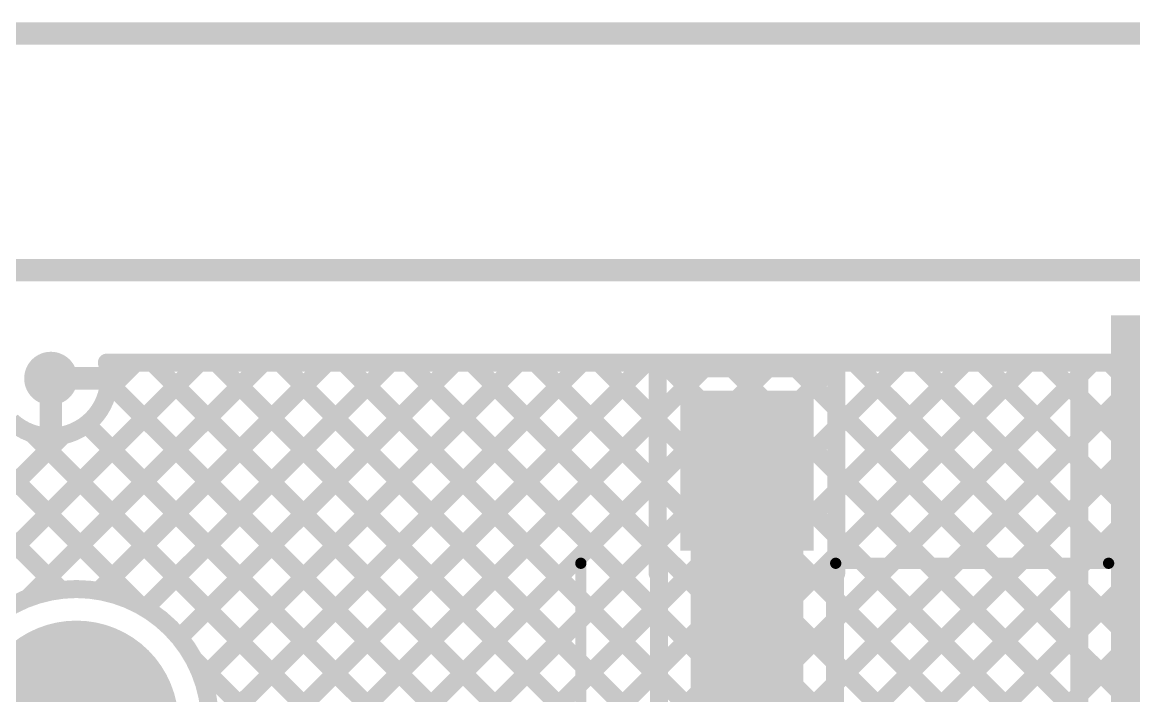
# Model space of a CAD drawing. Header units: millimetres. Extents: x 0.84 to 4.46, y 0.99 to 2.92.
# Drawn here: x 1.3743 to 1.8672, y 2.6062 to 2.905 of the extents above; entities that cross this region are included whole.
import ezdxf

# ---------------------------------------------------------------- set-up
doc = ezdxf.new("R2010")
doc.units = ezdxf.units.MM
doc.header["$MEASUREMENT"] = 0
for name, color, linetype in [('BottomLayer', 5, 'Continuous'), ('Mechanical1', 6, 'Continuous'), ('Mechanical2', 216, 'Continuous'), ('MultiLayer', 9, 'Continuous'), ('PadHoleLayer', 156, 'Continuous'), ('TopLayer', 1, 'Continuous'), ('TopOverlay', 2, 'Continuous'), ('TopPaste', 8, 'Continuous'), ('TopSolder', 216, 'Continuous'), ('ViaHoleLayer', 16, 'Continuous')]:
    doc.layers.add(name, color=color, linetype=linetype)

# ---------------------------------------------------------------- blocks, each defined once
blk = doc.blocks.new('DF06S_36')
at = {"layer": 'TopLayer'}
for points in [[(-0.07677, 0.20354), (-0.12795, 0.20354), (-0.07677, 0.14055), (-0.12795, 0.14055)], [(0.12795, 0.20354), (0.07677, 0.20354), (0.12795, 0.14055), (0.07677, 0.14055)], [(-0.07677, -0.14055), (-0.12795, -0.14055), (-0.07677, -0.20354), (-0.12795, -0.20354)], [(0.12795, -0.14055), (0.07677, -0.14055), (0.12795, -0.20354), (0.07677, -0.20354)]]:
    blk.add_solid(points, dxfattribs=at)
at = {"layer": 'TopOverlay', "const_width": 0.005}
for points in [[(0.063, 0.131), (-0.058, 0.131)], [(-0.176, 0.13), (-0.176, -0.131)], [(0.176, 0.13), (0.176, -0.131)], [(0.063, -0.131), (-0.058, -0.131)]]:
    blk.add_lwpolyline(points, dxfattribs=at)
at = {"layer": 'TopOverlay'}
for points, const_width in [([(-0.05925, 0.131, 1), (-0.05675, 0.131, 1)], 0.0025), ([(0.06175, 0.131, 1), (0.06425, 0.131, 1)], 0.0025), ([(-0.17725, 0.13, 1), (-0.17475, 0.13, 1)], 0.0025), ([(0.17475, 0.13, 1), (0.17725, 0.13, 1)], 0.0025), ([(-0.17725, -0.131, 1), (-0.17475, -0.131, 1)], 0.0025), ([(-0.05925, -0.131, 1), (-0.05675, -0.131, 1)], 0.0025), ([(0.06175, -0.131, 1), (0.06425, -0.131, 1)], 0.0025), ([(0.17475, -0.131, 1), (0.17725, -0.131, 1)], 0.0025), ([(-0.1427, -0.174, 1), (-0.1633, -0.174, 1)], 0.01969), ([(-0.16822, -0.174, 1), (-0.15837, -0.174, 1)], 0.00984), ([(-0.14763, -0.174, 1), (-0.13778, -0.174, 1)], 0.00984)]:
    blk.add_lwpolyline(points, format="xyb", close=True, dxfattribs=dict(at, const_width=const_width))
at = {"layer": 'TopPaste'}
for points in [[(-0.07677, 0.20354), (-0.12795, 0.20354), (-0.07677, 0.14055), (-0.12795, 0.14055)], [(0.12795, 0.20354), (0.07677, 0.20354), (0.12795, 0.14055), (0.07677, 0.14055)], [(-0.07677, -0.14055), (-0.12795, -0.14055), (-0.07677, -0.20354), (-0.12795, -0.20354)], [(0.12795, -0.14055), (0.07677, -0.14055), (0.12795, -0.20354), (0.07677, -0.20354)]]:
    blk.add_solid(points, dxfattribs=at)
at = {"layer": 'TopSolder'}
for points in [[(-0.07277, 0.20754), (-0.13195, 0.20754), (-0.07277, 0.13655), (-0.13195, 0.13655)], [(0.13195, 0.20754), (0.07277, 0.20754), (0.13195, 0.13655), (0.07277, 0.13655)], [(-0.07277, -0.13655), (-0.13195, -0.13655), (-0.07277, -0.20754), (-0.13195, -0.20754)], [(0.13195, -0.13655), (0.07277, -0.13655), (0.13195, -0.20754), (0.07277, -0.20754)]]:
    blk.add_solid(points, dxfattribs=at)
blk = doc.blocks.new('292303_1_51')
at = {"layer": 'PadHoleLayer', "const_width": 0.04528}
blk.add_lwpolyline([(-0.1435, -0.10669, 1), (-0.09823, -0.10669, 1)], format="xyb", close=True, dxfattribs=at)

msp = doc.modelspace()

# ---------------------------------------------------------------- linework, layer by layer
at = {"layer": 'BottomLayer'}
for points, const_width in [([(1.035, 2.33608), (1.45292, 2.754)], 0.008), ([(1.31091, 2.414), (1.65091, 2.754)], 0.008), ([(1.3392, 2.414), (1.6792, 2.754)], 0.008), ([(1.37669, 2.64949), (1.48121, 2.754)], 0.008), ([(1.40822, 2.65273), (1.50949, 2.754)], 0.008), ([(1.41184, 2.754), (2.40716, 2.754)], 0.008), ([(1.41224, 2.7416), (1.42464, 2.754)], 0.008), ([(1.42886, 2.64509), (1.53777, 2.754)], 0.008), ([(1.43207, 2.754), (1.73396, 2.45211)], 0.008), ([(1.44405, 2.63199), (1.56606, 2.754)], 0.008), ([(1.45425, 2.6139), (1.59434, 2.754)], 0.008), ([(1.45732, 2.58869), (1.62263, 2.754)], 0.008), ([(1.46036, 2.754), (1.7481, 2.46626)], 0.008), ([(1.47091, 2.51743), (1.70748, 2.754)], 0.008), ([(1.48864, 2.754), (1.76224, 2.4804)], 0.008), ([(1.49919, 2.51743), (1.73577, 2.754)], 0.008), ([(1.51693, 2.754), (1.77639, 2.49454)], 0.008), ([(1.52747, 2.51743), (1.76405, 2.754)], 0.008), ([(1.53252, 2.40933), (1.87719, 2.754)], 0.008), ([(1.5433, 2.33526), (1.96204, 2.754)], 0.008), ([(1.54494, 2.39347), (1.90547, 2.754)], 0.008), ([(1.54521, 2.754), (1.79053, 2.50868)], 0.008), ([(1.54856, 2.36881), (1.93376, 2.754)], 0.008), ([(1.549, 2.51067), (1.79233, 2.754)], 0.008), ([(1.549, 2.4541), (1.8489, 2.754)], 0.008), ([(1.549, 2.48238), (1.82062, 2.754)], 0.008), ([(1.57158, 2.33526), (1.99032, 2.754)], 0.008), ([(1.5735, 2.754), (1.80467, 2.52283)], 0.008), ([(1.59987, 2.33526), (2.01861, 2.754)], 0.008), ([(1.60178, 2.754), (1.81881, 2.53697)], 0.008), ([(1.63006, 2.754), (1.83296, 2.55111)], 0.008), ([(1.65835, 2.754), (1.8471, 2.56525)], 0.008), ([(1.68663, 2.754), (1.86124, 2.57939)], 0.008), ([(1.71492, 2.754), (1.87538, 2.59354)], 0.008), ([(1.7432, 2.754), (1.88952, 2.60768)], 0.008), ([(1.77149, 2.754), (1.90367, 2.62182)], 0.008), ([(1.79977, 2.754), (1.91781, 2.63596)], 0.008), ([(1.82805, 2.754), (1.93195, 2.6501)], 0.008), ([(1.85634, 2.754), (1.94609, 2.66425)], 0.008), ([(1.387, 2.747), (1.40881, 2.747)], 0.01), ([(1.387, 2.72519), (1.387, 2.747)], 0.01), ([(1.41274, 2.74505), (1.71982, 2.43797)], 0.008), ([(1.40287, 2.72664), (1.70568, 2.42383)], 0.008), ([(1.035, 2.36436), (1.3924, 2.72176)], 0.008), ([(1.3228, 2.72185), (1.39148, 2.65317)], 0.008), ([(1.37864, 2.72258), (1.69153, 2.40969)], 0.008), ([(1.35175, 2.72119), (1.42651, 2.64643)], 0.008), ([(1.45044, 2.62249), (1.67739, 2.39555)], 0.008)]:
    msp.add_lwpolyline(points, dxfattribs=dict(at, const_width=const_width))
for points, const_width in [([(1.38109, 2.747, 1), (1.39291, 2.747, 1)], 0.01181), ([(1.40984, 2.754, 1), (1.41384, 2.754, 1)], 0.004), ([(1.40984, 2.754, 1), (1.41384, 2.754, 1)], 0.004), ([(1.42264, 2.754, 1), (1.42664, 2.754, 1)], 0.004), ([(1.43007, 2.754, 1), (1.43407, 2.754, 1)], 0.004), ([(1.45092, 2.754, 1), (1.45492, 2.754, 1)], 0.004), ([(1.45836, 2.754, 1), (1.46236, 2.754, 1)], 0.004), ([(1.47921, 2.754, 1), (1.48321, 2.754, 1)], 0.004), ([(1.48664, 2.754, 1), (1.49064, 2.754, 1)], 0.004), ([(1.50749, 2.754, 1), (1.51149, 2.754, 1)], 0.004), ([(1.51493, 2.754, 1), (1.51893, 2.754, 1)], 0.004), ([(1.53577, 2.754, 1), (1.53977, 2.754, 1)], 0.004), ([(1.54321, 2.754, 1), (1.54721, 2.754, 1)], 0.004), ([(1.56406, 2.754, 1), (1.56806, 2.754, 1)], 0.004), ([(1.5715, 2.754, 1), (1.5755, 2.754, 1)], 0.004), ([(1.59234, 2.754, 1), (1.59634, 2.754, 1)], 0.004), ([(1.59978, 2.754, 1), (1.60378, 2.754, 1)], 0.004), ([(1.62063, 2.754, 1), (1.62463, 2.754, 1)], 0.004), ([(1.62806, 2.754, 1), (1.63206, 2.754, 1)], 0.004), ([(1.64891, 2.754, 1), (1.65291, 2.754, 1)], 0.004), ([(1.65635, 2.754, 1), (1.66035, 2.754, 1)], 0.004), ([(1.6772, 2.754, 1), (1.6812, 2.754, 1)], 0.004), ([(1.68463, 2.754, 1), (1.68863, 2.754, 1)], 0.004), ([(1.70548, 2.754, 1), (1.70948, 2.754, 1)], 0.004), ([(1.71292, 2.754, 1), (1.71692, 2.754, 1)], 0.004), ([(1.73377, 2.754, 1), (1.73777, 2.754, 1)], 0.004), ([(1.7412, 2.754, 1), (1.7452, 2.754, 1)], 0.004), ([(1.76205, 2.754, 1), (1.76605, 2.754, 1)], 0.004), ([(1.76949, 2.754, 1), (1.77349, 2.754, 1)], 0.004), ([(1.79033, 2.754, 1), (1.79433, 2.754, 1)], 0.004), ([(1.79777, 2.754, 1), (1.80177, 2.754, 1)], 0.004), ([(1.81862, 2.754, 1), (1.82262, 2.754, 1)], 0.004), ([(1.82605, 2.754, 1), (1.83005, 2.754, 1)], 0.004), ([(1.8469, 2.754, 1), (1.8509, 2.754, 1)], 0.004), ([(1.85434, 2.754, 1), (1.85834, 2.754, 1)], 0.004), ([(1.3845, 2.747, 1), (1.3895, 2.747, 1)], 0.005), ([(1.3845, 2.747, 1), (1.3895, 2.747, 1)], 0.005), ([(1.40631, 2.747, 1), (1.41131, 2.747, 1)], 0.005), ([(1.41081, 2.747, 1), (1.41481, 2.747, 1)], 0.004), ([(1.41081, 2.747, 1), (1.41481, 2.747, 1)], 0.004), ([(1.41024, 2.7416, 1), (1.41424, 2.7416, 1)], 0.004), ([(1.41074, 2.74505, 1), (1.41474, 2.74505, 1)], 0.004), ([(1.40087, 2.72664, 1), (1.40487, 2.72664, 1)], 0.004), ([(1.37664, 2.72258, 1), (1.38064, 2.72258, 1)], 0.004), ([(1.3845, 2.72519, 1), (1.3895, 2.72519, 1)], 0.005), ([(1.3904, 2.72176, 1), (1.3944, 2.72176, 1)], 0.004), ([(1.45758, 2.59429, 1), (1.33903, 2.59429, 1)], 0.008), ([(1.38948, 2.65317, 1), (1.39348, 2.65317, 1)], 0.004), ([(1.40622, 2.65273, 1), (1.41022, 2.65273, 1)], 0.004), ([(1.37469, 2.64949, 1), (1.37869, 2.64949, 1)], 0.004), ([(1.42451, 2.64643, 1), (1.42851, 2.64643, 1)], 0.004), ([(1.42686, 2.64509, 1), (1.43086, 2.64509, 1)], 0.004), ([(1.44205, 2.63199, 1), (1.44605, 2.63199, 1)], 0.004), ([(1.44844, 2.62249, 1), (1.45244, 2.62249, 1)], 0.004), ([(1.45225, 2.6139, 1), (1.45625, 2.6139, 1)], 0.004)]:
    msp.add_lwpolyline(points, format="xyb", close=True, dxfattribs=dict(at, const_width=const_width))
at = {"layer": 'BottomLayer', "const_width": 0.008}
for points in [[(1.41184, 2.754, -0.068768), (1.41281, 2.747)], [(1.41281, 2.747, -0.653684), (1.3695, 2.72803)]]:
    msp.add_lwpolyline(points, format="xyb", dxfattribs=at)
at = {"layer": 'Mechanical1', "const_width": 0.01}
msp.add_lwpolyline([(1, 2.9), (2.42309, 2.9)], dxfattribs=at)
at = {"layer": 'Mechanical2', "const_width": 0.01}
msp.add_lwpolyline([(1, 2.795), (4.45, 2.795)], dxfattribs=at)
at = {"layer": 'MultiLayer', "const_width": 0.01181}
msp.add_lwpolyline([(1.38109, 2.747, 1), (1.39291, 2.747, 1)], format="xyb", close=True, dxfattribs=at)
at = {"layer": 'TopLayer'}
for points, const_width in [([(1.035, 2.33608), (1.45292, 2.754)], 0.008), ([(1.37669, 2.64949), (1.48121, 2.754)], 0.008), ([(1.40822, 2.65273), (1.50949, 2.754)], 0.008), ([(1.40934, 2.51243), (1.65091, 2.754)], 0.008), ([(1.41184, 2.754), (1.843, 2.754)], 0.008), ([(1.41224, 2.7416), (1.42464, 2.754)], 0.008), ([(1.42886, 2.64509), (1.53777, 2.754)], 0.008), ([(1.43207, 2.754), (1.64146, 2.54461)], 0.008), ([(1.44405, 2.63199), (1.56606, 2.754)], 0.008), ([(1.45425, 2.6139), (1.59434, 2.754)], 0.008), ([(1.45732, 2.58869), (1.62263, 2.754)], 0.008), ([(1.46036, 2.754), (1.6556, 2.55876)], 0.008), ([(1.48864, 2.754), (1.65664, 2.58601)], 0.008), ([(1.51693, 2.754), (1.65664, 2.61429)], 0.008), ([(1.54521, 2.754), (1.65664, 2.64257)], 0.008), ([(1.5735, 2.754), (1.65605, 2.67145)], 0.008), ([(1.60178, 2.754), (1.65605, 2.69973)], 0.008), ([(1.63006, 2.754), (1.65605, 2.72802)], 0.008), ([(1.65605, 2.75154), (1.73523, 2.75154)], 0.008), ([(1.65605, 2.66055), (1.65605, 2.75154)], 0.008), ([(1.65835, 2.754), (1.66081, 2.75154)], 0.008), ([(1.67674, 2.75154), (1.6792, 2.754)], 0.008), ([(1.68663, 2.754), (1.68909, 2.75154)], 0.008), ([(1.70502, 2.75154), (1.70748, 2.754)], 0.008), ([(1.71492, 2.754), (1.71737, 2.75154)], 0.008), ([(1.73331, 2.75154), (1.73577, 2.754)], 0.008), ([(1.73523, 2.72518), (1.76405, 2.754)], 0.008), ([(1.73523, 2.66861), (1.82062, 2.754)], 0.008), ([(1.73523, 2.69689), (1.79233, 2.754)], 0.008), ([(1.73523, 2.66055), (1.73523, 2.75154)], 0.008), ([(1.7432, 2.754), (1.843, 2.6542)], 0.008), ([(1.77149, 2.754), (1.843, 2.68249)], 0.008), ([(1.79977, 2.754), (1.843, 2.71077)], 0.008), ([(1.82805, 2.754), (1.843, 2.73905)], 0.008), ([(1.843, 2.588), (1.843, 2.754)], 0.008), ([(1.387, 2.72519), (1.387, 2.747)], 0.01), ([(1.387, 2.747), (1.40881, 2.747)], 0.01), ([(1.73464, 2.63974), (1.843, 2.7481)], 0.008), ([(1.41274, 2.74505), (1.62732, 2.53047)], 0.008), ([(1.73523, 2.73369), (1.843, 2.62592)], 0.008), ([(1.40287, 2.72664), (1.61318, 2.51633)], 0.008), ([(1.43762, 2.51243), (1.65605, 2.73085)], 0.008), ([(1.69564, 2.54364), (1.69564, 2.70605)], 0.05), ([(1.035, 2.36436), (1.3924, 2.72176)], 0.008), ([(1.3228, 2.72185), (1.39148, 2.65317)], 0.008), ([(1.37864, 2.72258), (1.5888, 2.51243)], 0.008), ([(1.35175, 2.72119), (1.42651, 2.64643)], 0.008), ([(1.73464, 2.61145), (1.843, 2.71981)], 0.008), ([(1.47091, 2.51743), (1.65605, 2.70257)], 0.008), ([(1.73523, 2.7054), (1.843, 2.59763)], 0.008), ([(1.73464, 2.58317), (1.843, 2.69153)], 0.008), ([(1.73523, 2.67712), (1.842, 2.57035)], 0.008), ([(1.49919, 2.51743), (1.65605, 2.67428)], 0.008), ([(1.73464, 2.55488), (1.843, 2.66324)], 0.008), ([(1.65664, 2.55979), (1.65664, 2.66055)], 0.008), ([(1.73464, 2.54364), (1.73464, 2.66055)], 0.008), ([(1.73464, 2.64943), (1.842, 2.54206)], 0.008), ([(1.52747, 2.51743), (1.65664, 2.64659)], 0.008), ([(1.62204, 2.414), (1.843, 2.63496)], 0.008), ([(1.45044, 2.62249), (1.56051, 2.51243)], 0.008), ([(1.55076, 2.51243), (1.65664, 2.6183)], 0.008), ([(1.73464, 2.62114), (1.842, 2.51378)], 0.008), ([(1.65832, 2.422), (1.843, 2.60668)], 0.008)]:
    msp.add_lwpolyline(points, dxfattribs=dict(at, const_width=const_width))
for points, const_width in [([(1.38109, 2.747, 1), (1.39291, 2.747, 1)], 0.01181), ([(1.40984, 2.754, 1), (1.41384, 2.754, 1)], 0.004), ([(1.40984, 2.754, 1), (1.41384, 2.754, 1)], 0.004), ([(1.42264, 2.754, 1), (1.42664, 2.754, 1)], 0.004), ([(1.43007, 2.754, 1), (1.43407, 2.754, 1)], 0.004), ([(1.45092, 2.754, 1), (1.45492, 2.754, 1)], 0.004), ([(1.45836, 2.754, 1), (1.46236, 2.754, 1)], 0.004), ([(1.47921, 2.754, 1), (1.48321, 2.754, 1)], 0.004), ([(1.48664, 2.754, 1), (1.49064, 2.754, 1)], 0.004), ([(1.50749, 2.754, 1), (1.51149, 2.754, 1)], 0.004), ([(1.51493, 2.754, 1), (1.51893, 2.754, 1)], 0.004), ([(1.53577, 2.754, 1), (1.53977, 2.754, 1)], 0.004), ([(1.54321, 2.754, 1), (1.54721, 2.754, 1)], 0.004), ([(1.56406, 2.754, 1), (1.56806, 2.754, 1)], 0.004), ([(1.5715, 2.754, 1), (1.5755, 2.754, 1)], 0.004), ([(1.59234, 2.754, 1), (1.59634, 2.754, 1)], 0.004), ([(1.59978, 2.754, 1), (1.60378, 2.754, 1)], 0.004), ([(1.62063, 2.754, 1), (1.62463, 2.754, 1)], 0.004), ([(1.62806, 2.754, 1), (1.63206, 2.754, 1)], 0.004), ([(1.64891, 2.754, 1), (1.65291, 2.754, 1)], 0.004), ([(1.65405, 2.75154, 1), (1.65805, 2.75154, 1)], 0.004), ([(1.65405, 2.75154, 1), (1.65805, 2.75154, 1)], 0.004), ([(1.65635, 2.754, 1), (1.66035, 2.754, 1)], 0.004), ([(1.65881, 2.75154, 1), (1.66281, 2.75154, 1)], 0.004), ([(1.67474, 2.75154, 1), (1.67874, 2.75154, 1)], 0.004), ([(1.6772, 2.754, 1), (1.6812, 2.754, 1)], 0.004), ([(1.68463, 2.754, 1), (1.68863, 2.754, 1)], 0.004), ([(1.68709, 2.75154, 1), (1.69109, 2.75154, 1)], 0.004), ([(1.70302, 2.75154, 1), (1.70702, 2.75154, 1)], 0.004), ([(1.70548, 2.754, 1), (1.70948, 2.754, 1)], 0.004), ([(1.71292, 2.754, 1), (1.71692, 2.754, 1)], 0.004), ([(1.71537, 2.75154, 1), (1.71937, 2.75154, 1)], 0.004), ([(1.73131, 2.75154, 1), (1.73531, 2.75154, 1)], 0.004), ([(1.73323, 2.75154, 1), (1.73723, 2.75154, 1)], 0.004), ([(1.73323, 2.75154, 1), (1.73723, 2.75154, 1)], 0.004), ([(1.73377, 2.754, 1), (1.73777, 2.754, 1)], 0.004), ([(1.7412, 2.754, 1), (1.7452, 2.754, 1)], 0.004), ([(1.76205, 2.754, 1), (1.76605, 2.754, 1)], 0.004), ([(1.76949, 2.754, 1), (1.77349, 2.754, 1)], 0.004), ([(1.79033, 2.754, 1), (1.79433, 2.754, 1)], 0.004), ([(1.79777, 2.754, 1), (1.80177, 2.754, 1)], 0.004), ([(1.81862, 2.754, 1), (1.82262, 2.754, 1)], 0.004), ([(1.82605, 2.754, 1), (1.83005, 2.754, 1)], 0.004), ([(1.841, 2.754, 1), (1.845, 2.754, 1)], 0.004), ([(1.841, 2.754, 1), (1.845, 2.754, 1)], 0.004), ([(1.3845, 2.747, 1), (1.3895, 2.747, 1)], 0.005), ([(1.3845, 2.747, 1), (1.3895, 2.747, 1)], 0.005), ([(1.40631, 2.747, 1), (1.41131, 2.747, 1)], 0.005), ([(1.41081, 2.747, 1), (1.41481, 2.747, 1)], 0.004), ([(1.41081, 2.747, 1), (1.41481, 2.747, 1)], 0.004), ([(1.841, 2.7481, 1), (1.845, 2.7481, 1)], 0.004), ([(1.41024, 2.7416, 1), (1.41424, 2.7416, 1)], 0.004), ([(1.41074, 2.74505, 1), (1.41474, 2.74505, 1)], 0.004), ([(1.841, 2.73905, 1), (1.845, 2.73905, 1)], 0.004), ([(1.73323, 2.73369, 1), (1.73723, 2.73369, 1)], 0.004), ([(1.40087, 2.72664, 1), (1.40487, 2.72664, 1)], 0.004), ([(1.65405, 2.73085, 1), (1.65805, 2.73085, 1)], 0.004), ([(1.65405, 2.72802, 1), (1.65805, 2.72802, 1)], 0.004), ([(1.68314, 2.70605, 1), (1.70814, 2.70605, 1)], 0.025), ([(1.37664, 2.72258, 1), (1.38064, 2.72258, 1)], 0.004), ([(1.3845, 2.72519, 1), (1.3895, 2.72519, 1)], 0.005), ([(1.3904, 2.72176, 1), (1.3944, 2.72176, 1)], 0.004), ([(1.73323, 2.72518, 1), (1.73723, 2.72518, 1)], 0.004), ([(1.841, 2.71981, 1), (1.845, 2.71981, 1)], 0.004), ([(1.841, 2.71077, 1), (1.845, 2.71077, 1)], 0.004), ([(1.65405, 2.70257, 1), (1.65805, 2.70257, 1)], 0.004), ([(1.73323, 2.7054, 1), (1.73723, 2.7054, 1)], 0.004), ([(1.65405, 2.69973, 1), (1.65805, 2.69973, 1)], 0.004), ([(1.73323, 2.69689, 1), (1.73723, 2.69689, 1)], 0.004), ([(1.841, 2.69153, 1), (1.845, 2.69153, 1)], 0.004), ([(1.841, 2.68249, 1), (1.845, 2.68249, 1)], 0.004), ([(1.73323, 2.67712, 1), (1.73723, 2.67712, 1)], 0.004), ([(1.65405, 2.67428, 1), (1.65805, 2.67428, 1)], 0.004), ([(1.65405, 2.67145, 1), (1.65805, 2.67145, 1)], 0.004), ([(1.73323, 2.66861, 1), (1.73723, 2.66861, 1)], 0.004), ([(1.841, 2.66324, 1), (1.845, 2.66324, 1)], 0.004), ([(1.65405, 2.66055, 1), (1.65805, 2.66055, 1)], 0.004), ([(1.65464, 2.66055, 1), (1.65864, 2.66055, 1)], 0.004), ([(1.73264, 2.66055, 1), (1.73664, 2.66055, 1)], 0.004), ([(1.73323, 2.66055, 1), (1.73723, 2.66055, 1)], 0.004), ([(1.45758, 2.59429, 1), (1.33903, 2.59429, 1)], 0.008), ([(1.38948, 2.65317, 1), (1.39348, 2.65317, 1)], 0.004), ([(1.40622, 2.65273, 1), (1.41022, 2.65273, 1)], 0.004), ([(1.841, 2.6542, 1), (1.845, 2.6542, 1)], 0.004), ([(1.37469, 2.64949, 1), (1.37869, 2.64949, 1)], 0.004), ([(1.73264, 2.64943, 1), (1.73664, 2.64943, 1)], 0.004), ([(1.42451, 2.64643, 1), (1.42851, 2.64643, 1)], 0.004), ([(1.42686, 2.64509, 1), (1.43086, 2.64509, 1)], 0.004), ([(1.65464, 2.64659, 1), (1.65864, 2.64659, 1)], 0.004), ([(1.65464, 2.64257, 1), (1.65864, 2.64257, 1)], 0.004), ([(1.73264, 2.63974, 1), (1.73664, 2.63974, 1)], 0.004), ([(1.841, 2.63496, 1), (1.845, 2.63496, 1)], 0.004), ([(1.44205, 2.63199, 1), (1.44605, 2.63199, 1)], 0.004), ([(1.841, 2.62592, 1), (1.845, 2.62592, 1)], 0.004), ([(1.44844, 2.62249, 1), (1.45244, 2.62249, 1)], 0.004), ([(1.65464, 2.6183, 1), (1.65864, 2.6183, 1)], 0.004), ([(1.73264, 2.62114, 1), (1.73664, 2.62114, 1)], 0.004), ([(1.45225, 2.6139, 1), (1.45625, 2.6139, 1)], 0.004), ([(1.65464, 2.61429, 1), (1.65864, 2.61429, 1)], 0.004), ([(1.73264, 2.61145, 1), (1.73664, 2.61145, 1)], 0.004), ([(1.841, 2.60668, 1), (1.845, 2.60668, 1)], 0.004)]:
    msp.add_lwpolyline(points, format="xyb", close=True, dxfattribs=dict(at, const_width=const_width))
at = {"layer": 'TopLayer', "const_width": 0.008}
for points in [[(1.41184, 2.754, -0.068768), (1.41281, 2.747)], [(1.41281, 2.747, -0.653684), (1.3695, 2.72803)]]:
    msp.add_lwpolyline(points, format="xyb", dxfattribs=at)
at = {"layer": 'TopLayer'}
msp.add_solid([(1.857, 2.602), (2.271, 2.602), (1.857, 2.775), (2.271, 2.775)], dxfattribs=at)
at = {"layer": 'ViaHoleLayer', "const_width": 0.00591}
msp.add_lwpolyline([(1.38405, 2.747, 1), (1.38995, 2.747, 1)], format="xyb", close=True, dxfattribs=at)

# ---------------------------------------------------------------- block references
for name, p, rotation in [('DF06S_36', (1.798, 2.534), 180), ('292303_1_51', (1.505, 2.47343), 270)]:
    msp.add_blockref(name, p, dxfattribs=dict(rotation=rotation))

doc.saveas('drawing.dxf')
